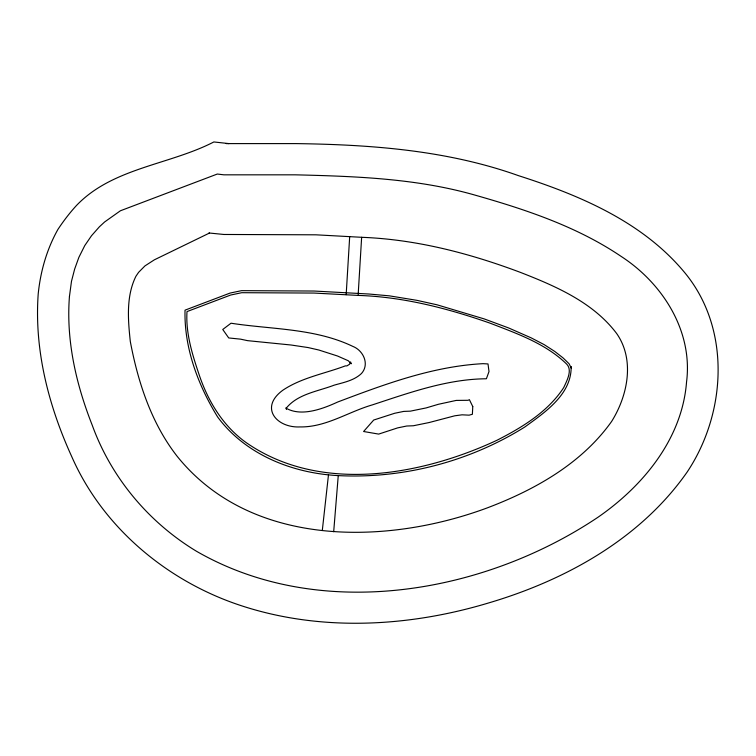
<?xml version="1.0" encoding="UTF-8"?>
<svg xmlns="http://www.w3.org/2000/svg" width="756" height="756" viewBox="0 0 756 756"><rect width="100%" height="100%" fill="white"/><g stroke="black" fill="none" stroke-linecap="round" stroke-linejoin="round"><path stroke-width="1.13" d="M346.172 294.689L349.688 236.581M358.117 295.416C403.345 296.853 447.457 308.297 489.964 323.124C516.915 333.547 545.539 343.498 566.65 364.08C572.717 370.147 566.858 380.769 563.73 387.563C547.958 411.784 522.179 427.423 496.957 440.266C420.903 475.713 320.081 493.791 246.465 442.799C223.039 426.252 207.853 401.001 198.951 374.163C192.175 354.063 185.655 333.065 186.997 311.585L230.646 295.038L241.769 292.695L314.052 293.063L358.117 295.416L361.642 237.299C416.187 239.359 469.57 253.279 520.459 272.406C555.811 286.203 593.243 302.353 616.698 333.566C635.097 359.95 627.66 395.775 611.651 421.404C581.742 463.57 534.794 489.86 487.393 507.843C386.259 545.435 250.775 547.873 177.131 456.265C151.38 423.303 137.97 382.196 130.306 341.466C128 319.779 126.006 296.257 135.938 276.242L138.584 272.358L144.925 265.932L154.366 259.818L209.497 233.037L223.899 234.473L315.932 234.814L361.642 237.299M333.689 531.714L338.253 475.609C403.364 478.888 469.618 461.566 524.872 426.96C544.849 412.407 571.621 394.452 571.149 366.66L571.281 368.115L569.088 363.768L563.003 357.853L554.734 351.427L544.159 344.613L531.213 337.885L508.675 327.972L484.294 318.938L437.053 304.81L416.915 300.34L389.359 295.842L368.824 294.008L314.118 291.032L241.561 290.654L230.07 293.073L185.031 310.158C184.029 347.902 198.119 385.248 217.671 417.029C245.502 454.658 292.544 473.294 338.253 475.609M322.311 530.41L328.51 474.56M208.864 233.084L209.497 233.037M226.186 143.602L295.776 143.602C370.931 144.623 447.108 150.179 518.436 175.638C579.134 195.057 641.371 221.262 683.452 271.12C731.335 327.357 726.771 412.748 687.119 472.094C640.275 539.113 564.855 580.542 487.828 603.184C406.246 627.574 316.433 632.044 235.248 603.647C164.307 578.709 102.202 526.044 71.754 456.643C48.601 405.877 34.124 349.981 38.216 293.857C40.503 271.31 46.806 249.225 57.938 229.389C63.617 220.837 69.665 212.871 76.63 205.33C112.729 167.737 169.382 164.893 213.853 141.958L228.945 143.602M69.439 296.532C65.999 340.569 76.158 384.435 92.232 425.203C111.274 477.754 148.781 522.472 196.569 551.313C320.251 622.547 483.67 593.866 597.892 517.312C643.167 486.032 682.167 438.782 686.543 382.026C693.091 331.175 662.681 283.368 621.158 256.416C577.215 226.706 526.242 209.686 475.609 195.284C417.066 178.425 355.774 176.309 295.265 174.825L223.899 174.825L217.303 174.041L120.412 210.773L104.621 221.971L99.367 226.828L91.504 235.74L84.785 245.549L78.87 257.361L74.655 269.07L71.48 281.326L69.439 296.532M286.448 408.391L286.43 409.251L286.137 407.758L286.146 408.297C297.628 393.923 317.747 391.438 334.133 385.173C343.696 382.441 354.035 380.561 361.51 373.473C369.797 364.194 363.296 350.406 352.778 346.371C314.761 328.151 271.602 329.493 231.015 323.218L222.755 329.484L228.718 337.951L240.54 339.151L247.514 340.644L291.145 345.019L308.117 347.562L318.843 350.019L337.545 356.019L348.289 360.754L351.209 363.759L350.586 361.926L349.555 364.26L346.919 365.895L345.322 365.885C324.636 373.7 301.54 377.622 282.782 390.266C258.977 407.711 276.781 428.066 299.943 426.923C325.845 427.386 348.072 411.935 372.254 404.914C409.213 392.808 447.193 379.021 486.392 378.775L489 371.555L488.007 363.948L483.075 363.664C432.659 366.32 384.539 384.294 337.686 402.022C322.462 409.015 301.568 416.783 286.448 408.391M472.774 406.586L472.377 414.279L469.098 415.167L462.067 414.817L454.772 415.8L429.125 422.538L413.362 425.76L406.737 426.015L397.675 427.877L378.671 434.095L363.589 431.506L373.71 420.034L394.679 413.267L403.742 411.406L410.376 411.151L426.138 407.928L438.357 404.299L456.227 400.415L468.087 400.293L469.4 399.669L472.774 406.586"/></g></svg>
